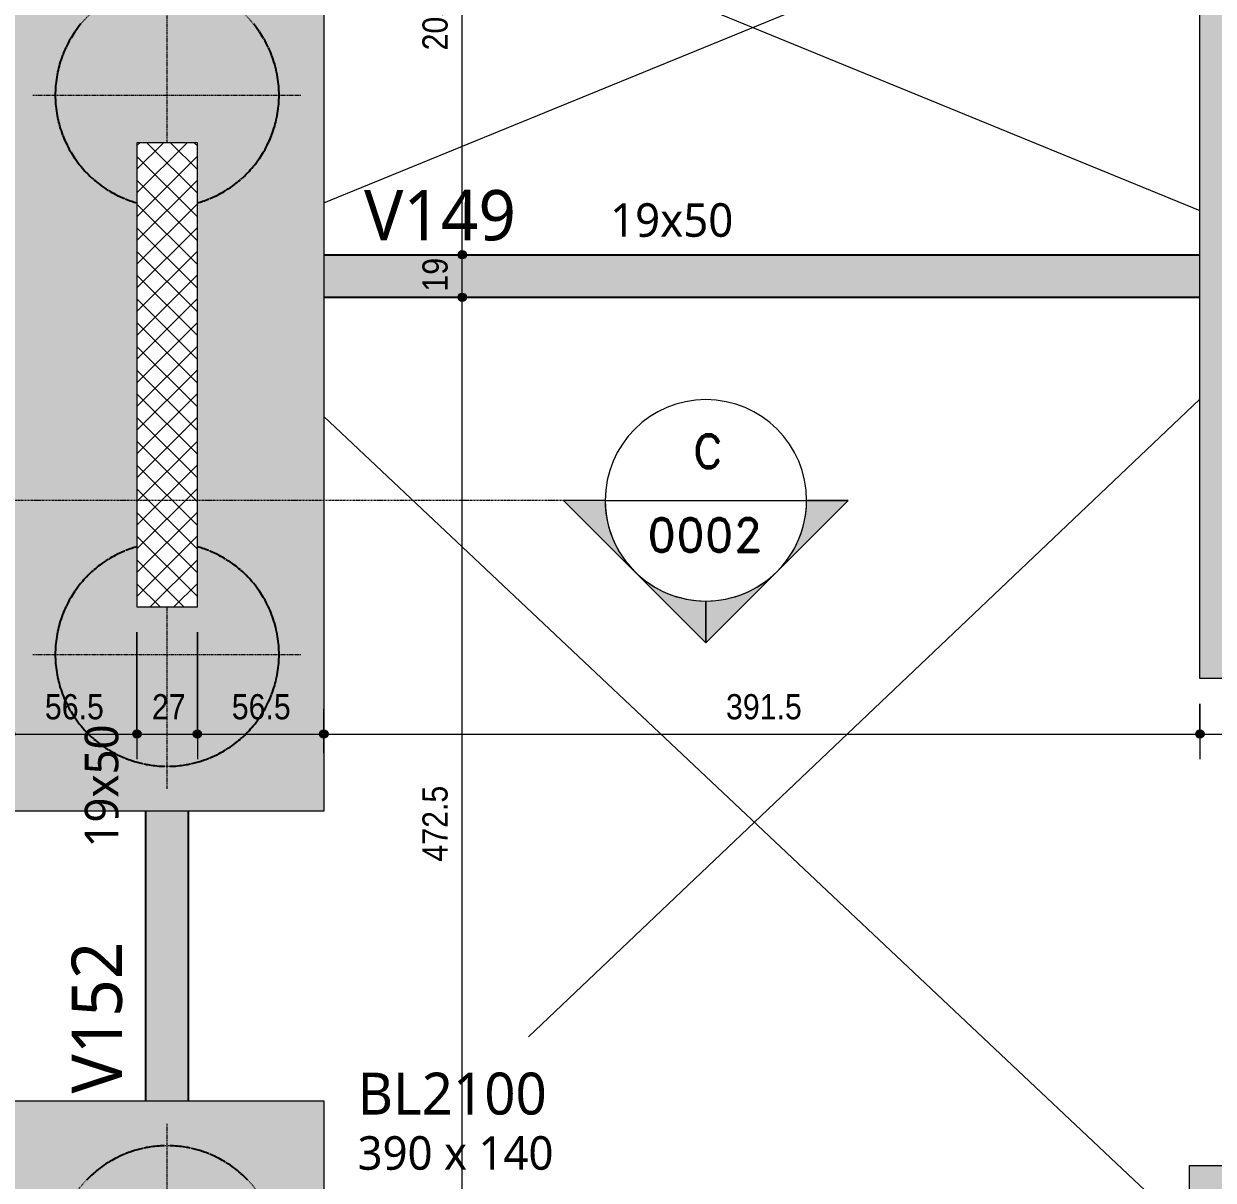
# Model space of a CAD drawing. Extents: x -2131 to 52870, y -3196 to 88043.
# Drawn here: x 44632 to 45164, y -646 to -129 of the extents above; entities that cross this region are included whole.
import ezdxf

# ---------------------------------------------------------------- set-up
doc = ezdxf.new("R2010")
doc.units = 0
for name, pattern in [('Centro de 6 mm', [1.32, 0.6, -0.24, 0.24, -0.24]), ('Hidden', [0.714375, 0.47625, -0.238125]), ('Traço', [0.635, 0.3175, -0.3175])]:
    doc.linetypes.add(name, pattern=pattern)
for name, color, linetype, lineweight in [('A-ANNO-DIMS', 7, 'Continuous', 9), ('A-ANNO-DIMS-75', 7, 'Continuous', 9), ('A-DETL-GENF', 7, 'Continuous', 18), ('G-ANNO-SYMB', 7, 'Continuous', 9), ('S-BEAM', 7, 'Continuous', 25), ('S-BEAM-IDEN', 7, 'Continuous', 9), ('S-FNDN', 7, 'Continuous', 25), ('S-FNDN-HDLN', 7, 'Traço', 18), ('S-FNDN-IDEN', 7, 'Continuous', 9)]:
    doc.layers.add(name, color=color, linetype=linetype, lineweight=lineweight)
doc.layers.add('A-DETL', color=7, linetype='Continuous', lineweight=18, true_color=0x00a600)
doc.styles.add('Fira Sans_3', font='', dxfattribs={"width": 0.9, "height": 11.25})
doc.styles.add('Gadugi', font='gadugi.ttf', dxfattribs={"height": 15})
doc.styles.add('Gadugi_6', font='gadugi.ttf', dxfattribs={"height": 22.5})
doc.styles.add('Gadugi_8', font='gadugi.ttf', dxfattribs={"height": 18.75})
doc.styles.add('RomanD', font='romand__.ttf', dxfattribs={"height": 15})
doc.styles.get('Fira Sans_3').set_extended_font_data('Fira Sans')
doc.dimstyles.new('PED_1_5mm_ESQ_3', dxfattribs={"dimscale": 30.48, "dimtxt": 15.344768, "dimasz": 0.492126, "dimexe": 0.369094, "dimexo": 0.369094, "dimgap": 0.073819, "dimtad": 1, "dimdec": 1, "dimrnd": 0.5, "dimdsep": 46, "dimtxsty": 'Fira Sans_3', "dimblk1": 'DOTSMALL', "dimblk2": 'DOTSMALL', "dimsah": 1, "dimcen": 0.09, "dimdle": 0.369094, "dimazin": 0, "dimtfac": 1, "dimtdec": 4, "dimtix": 1, "dimtmove": 0, "dimatfit": 3, "dimfxl": 1, "dimtvp": 1, "dimtolj": 1, "dimtzin": 0, "dimarcsym": 2})
doc.dimstyles.new('PED_1_5mm_ESQ_7', dxfattribs={"dimscale": 30.48, "dimtxt": 15.344768, "dimasz": 0.492126, "dimexe": 0.369094, "dimexo": 0.369094, "dimgap": 0.073819, "dimtad": 1, "dimdec": 1, "dimrnd": 0.5, "dimdsep": 46, "dimtxsty": 'Fira Sans_3', "dimblk1": 'DOTSMALL', "dimblk2": 'DOTSMALL', "dimsah": 1, "dimcen": 0.09, "dimdle": 0.369094, "dimazin": 0, "dimtfac": 1, "dimtdec": 4, "dimtix": 1, "dimtmove": 0, "dimatfit": 3, "dimfxl": 1, "dimtvp": 1, "dimtolj": 1, "dimtzin": 0, "dimarcsym": 2})

# ---------------------------------------------------------------- blocks, each defined once
blk = doc.blocks.new('PED_BLRET-2EST_R01_2019 - 390x140x190-3763700-PL C 001 - FORMA DO TÉRREO')
at = {"layer": 'S-FNDN', "linetype": 'Hidden', "lineweight": 18}
for p, q in [((-130, 60), (-130, -60)), ((120, 60), (120, -60)), ((-190, 0), (-108.75, 0)), ((98.75, 0), (180, 0))]:
    blk.add_line(p, q, dxfattribs=at)
at = {"layer": 'S-FNDN-HDLN'}
for centre, start, end in [((-130, 0), 15.7107, 344.2893), ((120, 0), 360, 164.2893), ((120, 0), 195.7107, 360)]:
    blk.add_arc(centre, 50, start, end, dxfattribs=at)
blk = doc.blocks.new('PED_BLRET-2EST_R01_2019 - 390x140x190-V27-PL C 001 - FORMA DO TÉRREO')
at = {"layer": 'S-FNDN', "linetype": 'Hidden', "lineweight": 18}
for p, q in [((-130, 60), (-130, 47)), ((120, 60), (120, -60)), ((-190, 0), (-156.73, 0)), ((105.73, 0), (180, 0)), ((-130, -12), (-130, -60))]:
    blk.add_line(p, q, dxfattribs=at)
at = {"layer": 'S-FNDN-HDLN'}
for centre, start, end in [((-130, 0), 70.5957, 109.4043), ((120, 0), 360, 166.0644), ((-130, 0), 122.3583, 346.0644), ((-130, 0), 13.9356, 49.6923), ((120, 0), 193.9356, 360)]:
    blk.add_arc(centre, 50, start, end, dxfattribs=at)
blk = doc.blocks.new('Corte - M_Cabeça do corte - Preenchida-2060824-PL C 001 - FORMA DO TÉRREO')
at = {"layer": 'G-ANNO-SYMB'}
h = blk.add_hatch(color=256, dxfattribs=at)
edge = h.paths.add_edge_path(flags=0)
edge.add_line((-0.6, 0.8485), (-0.6, 0.6))
edge.add_arc((-0.6, 0), 0.6, 90, 135)
edge.add_line((-1.0243, 0.4243), (-0.6, 0.8485))
h = blk.add_hatch(color=256, dxfattribs=at)
edge = h.paths.add_edge_path(flags=0)
edge.add_line((-0.6, 0.8485), (-0.1757, 0.4243))
edge.add_arc((-0.6, 0), 0.6, 45, 90)
edge.add_line((-0.6, 0.6), (-0.6, 0.8485))
h = blk.add_hatch(color=256, dxfattribs=at)
edge = h.paths.add_edge_path(flags=0)
edge.add_line((-1.4485, 0), (-1.0243, 0.4243))
edge.add_arc((-0.6, 0), 0.6, 135, 180)
edge.add_line((-1.2, 0), (-1.4485, 0))
h = blk.add_hatch(color=256, dxfattribs=at)
edge = h.paths.add_edge_path(flags=0)
edge.add_line((0.2485, 0), (0, 0))
edge.add_arc((-0.6, 0), 0.6, 360, 405)
edge.add_line((-0.1757, 0.4243), (0.2485, 0))
for p, q in [((-0.6, 0.8485), (-1.4485, 0)), ((-0.6, 0.8485), (-1.0243, 0.4243)), ((-0.6, 0.8485), (0.2485, 0)), ((-0.6, 0.6), (-0.6, 0.8485)), ((-0.6, 0.8485), (-0.6, 0.6)), ((-0.1757, 0.4243), (-0.6, 0.8485)), ((-1.0243, 0.4243), (-1.4485, 0)), ((0.2485, 0), (-0.1757, 0.4243)), ((-1.4485, 0), (-1.2, 0)), ((0, 0), (0.2485, 0)), ((-1.2, 0), (-1.4485, 0)), ((0, 0), (0.2485, 0))]:
    blk.add_line(p, q, dxfattribs=at)
for start, end in [(360, 180), (90, 135), (45, 90), (135, 180), (360, 45), (180, 360)]:
    blk.add_arc((-0.6, 0), 0.6, start, end, dxfattribs=at)
blk = doc.blocks.new('DIMBLOCK352-PL C 001 - FORMA DO TÉRREO')
at = {"layer": 'A-ANNO-DIMS-75', "transparency": 16777216}
h = blk.add_hatch(color=256, dxfattribs=at)
edge = h.paths.add_edge_path(flags=0)
edge.add_arc((44626.19, -446.19), 1.88, 0, 360)
h = blk.add_hatch(color=256, dxfattribs=at)
edge = h.paths.add_edge_path(flags=0)
edge.add_arc((44682.69, -446.19), 1.88, 0, 360)
for p, q in [((44682.69, -400.63), (44682.69, -457.44)), ((44682.69, -446.19), (44682.69, -400.63)), ((44626.19, -454.79), (44626.19, -434.94)), ((44626.19, -446.19), (44682.69, -446.19)), ((44626.19, -446.19), (44626.19, -454.79))]:
    blk.add_line(p, q, dxfattribs=at)
for centre in [(44626.19, -446.19), (44682.69, -446.19)]:
    blk.add_circle(centre, 1.88, dxfattribs=at)
at = {"layer": 'A-ANNO-DIMS-75', "color": 0, "transparency": 16777216, "insert": (44641.56, -428.36), "char_height": 11.25, "width": 30.9256, "attachment_point": 1, "line_spacing_factor": 1.049215, "style": 'Fira Sans_3'}
blk.add_mtext('56.5', dxfattribs=at)
blk = doc.blocks.new('_DotSmall')
at = {"color": 0, "linetype": 'ByBlock', "const_width": 0.5}
blk.add_lwpolyline([(-0.0625, 0, 1), (0.0625, 0, 1)], format="xyb", close=True, dxfattribs=at)
blk = doc.blocks.new('DIMBLOCK353-PL C 001 - FORMA DO TÉRREO')
at = {"layer": 'A-ANNO-DIMS-75', "transparency": 16777216}
h = blk.add_hatch(color=256, dxfattribs=at)
edge = h.paths.add_edge_path(flags=0)
edge.add_arc((44682.69, -446.19), 1.88, 0, 360)
h = blk.add_hatch(color=256, dxfattribs=at)
edge = h.paths.add_edge_path(flags=0)
edge.add_arc((44709.69, -446.19), 1.88, 0, 360)
for p, q in [((44682.69, -400.63), (44682.69, -457.44)), ((44682.69, -446.19), (44682.69, -400.63)), ((44709.69, -400.63), (44709.69, -457.44)), ((44709.69, -446.19), (44709.69, -400.63)), ((44682.69, -446.19), (44709.69, -446.19))]:
    blk.add_line(p, q, dxfattribs=at)
for centre in [(44682.69, -446.19), (44709.69, -446.19)]:
    blk.add_circle(centre, 1.88, dxfattribs=at)
at = {"layer": 'A-ANNO-DIMS-75', "color": 0, "transparency": 16777216, "insert": (44689.4, -428.36), "char_height": 11.25, "width": 16.2891, "attachment_point": 1, "line_spacing_factor": 1.049215, "style": 'Fira Sans_3'}
blk.add_mtext('27', dxfattribs=at)
blk = doc.blocks.new('DIMBLOCK354-PL C 001 - FORMA DO TÉRREO')
at = {"layer": 'A-ANNO-DIMS-75', "transparency": 16777216}
h = blk.add_hatch(color=256, dxfattribs=at)
edge = h.paths.add_edge_path(flags=0)
edge.add_arc((44709.69, -446.19), 1.88, 0, 360)
h = blk.add_hatch(color=256, dxfattribs=at)
edge = h.paths.add_edge_path(flags=0)
edge.add_arc((44766.19, -446.19), 1.88, 0, 360)
for p, q in [((44709.69, -400.63), (44709.69, -457.44)), ((44709.69, -446.19), (44709.69, -400.63)), ((44766.19, -454.79), (44766.19, -434.94)), ((44709.69, -446.19), (44766.19, -446.19)), ((44766.19, -446.19), (44766.19, -454.79))]:
    blk.add_line(p, q, dxfattribs=at)
for centre in [(44709.69, -446.19), (44766.19, -446.19)]:
    blk.add_circle(centre, 1.88, dxfattribs=at)
at = {"layer": 'A-ANNO-DIMS-75', "color": 0, "transparency": 16777216, "insert": (44725.06, -428.36), "char_height": 11.25, "width": 30.9256, "attachment_point": 1, "line_spacing_factor": 1.049215, "style": 'Fira Sans_3'}
blk.add_mtext('56.5', dxfattribs=at)
blk = doc.blocks.new('DIMBLOCK355-PL C 001 - FORMA DO TÉRREO')
at = {"layer": 'A-ANNO-DIMS-75', "transparency": 16777216}
h = blk.add_hatch(color=256, dxfattribs=at)
edge = h.paths.add_edge_path(flags=0)
edge.add_arc((44766.19, -446.19), 1.88, 0, 360)
h = blk.add_hatch(color=256, dxfattribs=at)
edge = h.paths.add_edge_path(flags=0)
edge.add_arc((45157.69, -446.19), 1.88, 0, 360)
for p, q in [((44766.19, -454.79), (44766.19, -434.94)), ((45157.69, -432.63), (45157.69, -457.44)), ((45157.69, -446.19), (45157.69, -432.63)), ((44766.19, -446.19), (45157.69, -446.19)), ((44766.19, -446.19), (44766.19, -454.79))]:
    blk.add_line(p, q, dxfattribs=at)
for centre in [(44766.19, -446.19), (45157.69, -446.19)]:
    blk.add_circle(centre, 1.88, dxfattribs=at)
at = {"layer": 'A-ANNO-DIMS-75', "color": 0, "transparency": 16777216, "insert": (44945.91, -428.36), "char_height": 11.25, "width": 38.48, "attachment_point": 1, "line_spacing_factor": 1.049215, "style": 'Fira Sans_3'}
blk.add_mtext('391.5', dxfattribs=at)
blk = doc.blocks.new('DIMBLOCK356-PL C 001 - FORMA DO TÉRREO')
at = {"layer": 'A-ANNO-DIMS-75', "transparency": 16777216}
h = blk.add_hatch(color=256, dxfattribs=at)
edge = h.paths.add_edge_path(flags=0)
edge.add_arc((45157.69, -446.19), 1.88, 0, 360)
h = blk.add_hatch(color=256, dxfattribs=at)
edge = h.paths.add_edge_path(flags=0)
edge.add_arc((45210.69, -446.19), 1.88, 0, 360)
for p, q in [((45157.69, -432.63), (45157.69, -457.44)), ((45157.69, -446.19), (45157.69, -432.63)), ((45210.69, -454.79), (45210.69, -434.94)), ((45157.69, -446.19), (45210.69, -446.19)), ((45210.69, -446.19), (45210.69, -454.79))]:
    blk.add_line(p, q, dxfattribs=at)
for centre in [(45157.69, -446.19), (45210.69, -446.19)]:
    blk.add_circle(centre, 1.88, dxfattribs=at)
at = {"layer": 'A-ANNO-DIMS-75', "color": 0, "transparency": 16777216, "insert": (45176.91, -428.36), "char_height": 11.25, "width": 17.4694, "attachment_point": 1, "line_spacing_factor": 1.049215, "style": 'Fira Sans_3'}
blk.add_mtext('53', dxfattribs=at)
blk = doc.blocks.new('DIMBLOCK503-PL C 001 - FORMA DO TÉRREO')
at = {"layer": 'A-ANNO-DIMS-75', "transparency": 16777216}
h = blk.add_hatch(color=256, dxfattribs=at)
edge = h.paths.add_edge_path(flags=0)
edge.add_arc((44828.08, -250.95), 1.88, 0, 360)
h = blk.add_hatch(color=256, dxfattribs=at)
edge = h.paths.add_edge_path(flags=0)
edge.add_arc((44828.08, -723.38), 1.88, 0, 360)
for p, q in [((44836.68, -250.95), (44816.83, -250.95)), ((44828.08, -723.38), (44828.08, -250.95)), ((44828.08, -250.95), (44836.68, -250.95)), ((44836.68, -723.38), (44816.83, -723.38)), ((44828.08, -723.38), (44836.68, -723.38))]:
    blk.add_line(p, q, dxfattribs=at)
for centre in [(44828.08, -250.95), (44828.08, -723.38)]:
    blk.add_circle(centre, 1.88, dxfattribs=at)
at = {"layer": 'A-ANNO-DIMS-75', "color": 0, "transparency": 16777216, "insert": (44810.26, -503.2), "char_height": 11.25, "width": 38.48, "attachment_point": 1, "rotation": 90, "line_spacing_factor": 1.049215, "style": 'Fira Sans_3'}
blk.add_mtext('472.5', dxfattribs=at)
blk = doc.blocks.new('DIMBLOCK504-PL C 001 - FORMA DO TÉRREO')
at = {"layer": 'A-ANNO-DIMS-75', "transparency": 16777216}
h = blk.add_hatch(color=256, dxfattribs=at)
edge = h.paths.add_edge_path(flags=0)
edge.add_arc((44828.08, -231.95), 1.88, 0, 360)
h = blk.add_hatch(color=256, dxfattribs=at)
edge = h.paths.add_edge_path(flags=0)
edge.add_arc((44828.08, -250.95), 1.88, 0, 360)
for p, q in [((44836.68, -231.95), (44816.83, -231.95)), ((44828.08, -250.95), (44828.08, -231.95)), ((44828.08, -231.95), (44836.68, -231.95)), ((44836.68, -250.95), (44816.83, -250.95)), ((44828.08, -250.95), (44836.68, -250.95))]:
    blk.add_line(p, q, dxfattribs=at)
for centre in [(44828.08, -231.95), (44828.08, -250.95)]:
    blk.add_circle(centre, 1.88, dxfattribs=at)
at = {"layer": 'A-ANNO-DIMS-75', "color": 0, "transparency": 16777216, "insert": (44810.26, -248.43), "char_height": 11.25, "width": 16.7612, "attachment_point": 1, "rotation": 90, "line_spacing_factor": 1.049215, "style": 'Fira Sans_3'}
blk.add_mtext('19', dxfattribs=at)
blk = doc.blocks.new('DIMBLOCK505-PL C 001 - FORMA DO TÉRREO')
at = {"layer": 'A-ANNO-DIMS-75', "transparency": 16777216}
h = blk.add_hatch(color=256, dxfattribs=at)
edge = h.paths.add_edge_path(flags=0)
edge.add_arc((44828.08, -26.88), 1.88, 0, 360)
h = blk.add_hatch(color=256, dxfattribs=at)
edge = h.paths.add_edge_path(flags=0)
edge.add_arc((44828.08, -231.95), 1.88, 0, 360)
for p, q in [((44828.08, -231.95), (44828.08, -15.63)), ((44836.68, -26.88), (44816.83, -26.88)), ((44828.08, -26.88), (44836.68, -26.88)), ((44836.68, -231.95), (44816.83, -231.95)), ((44828.08, -231.95), (44836.68, -231.95))]:
    blk.add_line(p, q, dxfattribs=at)
for centre in [(44828.08, -26.88), (44828.08, -231.95)]:
    blk.add_circle(centre, 1.88, dxfattribs=at)
at = {"layer": 'A-ANNO-DIMS-75', "color": 0, "transparency": 16777216, "insert": (44810.26, -140.63), "char_height": 11.25, "width": 26.9124, "attachment_point": 1, "rotation": 90, "line_spacing_factor": 1.049215, "style": 'Fira Sans_3'}
blk.add_mtext('205', dxfattribs=at)

msp = doc.modelspace()

# ---------------------------------------------------------------- hatches: boundary and pattern name
at = {"layer": 'A-DETL-GENF', "true_color": 0x0000ff}
h = msp.add_hatch(dxfattribs=at)
h.set_pattern_fill('FP_9', color=5, style=0, pattern_type=2)
h.set_pattern_definition([(45, (44240.043, 0), (-5.3033, 5.3033), []), (135, (44240.043, 0), (-5.3033, -5.3033), [])])
h.paths.add_polyline_path([(44682.691, -389.381), (44709.691, -389.381), (44709.691, -181.881), (44682.691, -181.881), (44682.691, -371.718)], flags=0)
at = {"layer": 'S-BEAM', "true_color": 0xf09862}
for points in [[(44990.691, -250.949), (45157.688, -250.949), (45157.688, -231.949), (44766.191, -231.949), (44766.191, -250.949), (44943.978, -250.949)], [(44686.68, -610.215), (44705.68, -610.215), (44705.68, -480.631), (44686.68, -480.631), (44686.68, -562.016)]]:
    msp.add_hatch(color=21, dxfattribs=at).paths.add_polyline_path(points, flags=0)
at = {"layer": 'S-FNDN', "true_color": 0xf09862}
h = msp.add_hatch(color=21, dxfattribs=at)
h.paths.add_polyline_path([(44626.191, -480.631), (44766.191, -480.631), (44766.191, -90.631), (44626.191, -90.631), (44626.191, -451.082)], flags=0)
h.paths.add_polyline_path([(44696.191, -460.631), (44688.369, -460.015), (44680.74, -458.184), (44673.491, -455.181), (44666.801, -451.082), (44660.835, -445.986), (44655.74, -440.02), (44651.64, -433.33), (44648.638, -426.082), (44646.806, -418.452), (44646.191, -410.631), (44646.806, -402.809), (44648.638, -395.18), (44651.64, -387.931), (44655.74, -381.241), (44660.835, -375.275), (44666.801, -370.18), (44673.491, -366.08), (44680.74, -363.078), (44682.691, -362.61), (44682.691, -208.652), (44680.74, -208.184), (44673.491, -205.181), (44666.801, -201.082), (44660.835, -195.986), (44655.74, -190.02), (44651.64, -183.33), (44648.638, -176.082), (44646.806, -168.452), (44646.191, -160.631), (44646.806, -152.809), (44648.638, -145.18), (44651.64, -137.931), (44655.74, -131.241), (44660.835, -125.275), (44666.801, -120.18), (44673.491, -116.08), (44680.74, -113.078), (44688.369, -111.246), (44696.191, -110.631), (44704.012, -111.246), (44711.642, -113.078), (44718.89, -116.08), (44725.58, -120.18), (44731.546, -125.275), (44736.642, -131.241), (44740.741, -137.931), (44743.744, -145.18), (44745.575, -152.809), (44746.191, -160.631), (44745.575, -168.452), (44743.744, -176.082), (44740.741, -183.33), (44736.642, -190.02), (44731.546, -195.986), (44725.58, -201.082), (44718.89, -205.181), (44711.642, -208.184), (44709.691, -208.652), (44709.691, -362.61), (44711.642, -363.078), (44718.89, -366.08), (44725.58, -370.18), (44731.546, -375.275), (44736.642, -381.241), (44740.741, -387.931), (44743.744, -395.18), (44745.575, -402.809), (44746.191, -410.631), (44745.575, -418.452), (44743.744, -426.082), (44740.741, -433.33), (44736.642, -440.02), (44731.546, -445.986), (44725.58, -451.082), (44718.89, -455.181), (44711.642, -458.184), (44704.012, -460.015)], flags=0)
h = msp.add_hatch(color=21, dxfattribs=at)
h.paths.add_polyline_path([(45157.688, -421.381), (45277.688, -421.381), (45277.688, -101.381), (45157.688, -101.381), (45157.688, -396.022)], flags=0)
h.paths.add_polyline_path([(45217.688, -401.381), (45210.742, -400.773), (45204.008, -398.968), (45197.688, -396.022), (45191.977, -392.023), (45187.047, -387.092), (45183.047, -381.381), (45180.101, -375.062), (45178.296, -368.327), (45177.688, -361.381), (45178.296, -354.435), (45180.101, -347.7), (45183.047, -341.381), (45187.047, -335.669), (45191.977, -330.739), (45197.688, -326.74), (45204.008, -323.793), (45205.688, -323.343), (45205.688, -199.419), (45204.008, -198.968), (45197.688, -196.022), (45191.977, -192.023), (45187.047, -187.092), (45183.047, -181.381), (45180.101, -175.062), (45178.296, -168.327), (45177.688, -161.381), (45178.296, -154.435), (45180.101, -147.7), (45183.047, -141.381), (45187.047, -135.669), (45191.977, -130.739), (45197.688, -126.74), (45204.008, -123.793), (45210.742, -121.988), (45217.688, -121.381), (45224.634, -121.988), (45231.369, -123.793), (45237.688, -126.74), (45243.4, -130.739), (45248.33, -135.669), (45252.329, -141.381), (45255.276, -147.7), (45257.081, -154.435), (45257.688, -161.381), (45257.081, -168.327), (45255.276, -175.062), (45252.329, -181.381), (45248.33, -187.092), (45243.4, -192.023), (45237.688, -196.022), (45231.369, -198.968), (45229.688, -199.419), (45229.688, -323.343), (45231.369, -323.793), (45237.688, -326.74), (45243.4, -330.739), (45248.33, -335.669), (45252.329, -341.381), (45255.276, -347.7), (45257.081, -354.435), (45257.688, -361.381), (45257.081, -368.327), (45255.276, -375.062), (45252.329, -381.381), (45248.33, -387.092), (45243.4, -392.023), (45237.688, -396.022), (45231.369, -398.968), (45224.634, -400.773)], flags=0)
for points in [[(44709.691, -208.652), (44711.642, -208.184), (44718.89, -205.181), (44725.58, -201.082), (44731.546, -195.986), (44736.642, -190.02), (44740.741, -183.33), (44743.744, -176.082), (44745.575, -168.452), (44746.191, -160.631), (44745.575, -152.809), (44743.744, -145.18), (44740.741, -137.931), (44736.642, -131.241), (44731.546, -125.275), (44725.58, -120.18), (44718.89, -116.08), (44711.642, -113.078), (44704.012, -111.246), (44696.191, -110.631), (44688.369, -111.246), (44680.74, -113.078), (44673.491, -116.08), (44666.801, -120.18), (44660.835, -125.275), (44655.74, -131.241), (44651.64, -137.931), (44648.638, -145.18), (44646.806, -152.809), (44646.191, -160.631), (44646.806, -168.452), (44648.638, -176.082), (44651.64, -183.33), (44655.74, -190.02), (44660.835, -195.986), (44666.801, -201.082), (44673.491, -205.181), (44680.74, -208.184), (44682.691, -208.652), (44682.691, -181.881), (44709.691, -181.881), (44709.691, -208.493)], [(44696.191, -460.631), (44704.012, -460.015), (44711.642, -458.184), (44718.89, -455.181), (44725.58, -451.082), (44731.546, -445.986), (44736.642, -440.02), (44740.741, -433.33), (44743.744, -426.082), (44745.575, -418.452), (44746.191, -410.631), (44745.575, -402.809), (44743.744, -395.18), (44740.741, -387.931), (44736.642, -381.241), (44731.546, -375.275), (44725.58, -370.18), (44718.89, -366.08), (44711.642, -363.078), (44709.691, -362.61), (44709.691, -389.381), (44682.691, -389.381), (44682.691, -362.61), (44680.74, -363.078), (44673.491, -366.08), (44666.801, -370.18), (44660.835, -375.275), (44655.74, -381.241), (44651.64, -387.931), (44648.638, -395.18), (44646.806, -402.809), (44646.191, -410.631), (44646.806, -418.452), (44648.638, -426.082), (44651.64, -433.33), (44655.74, -440.02), (44660.835, -445.986), (44666.801, -451.082), (44673.491, -455.181), (44680.74, -458.184), (44688.369, -460.015)], [(44708.191, -728.596), (44711.642, -727.768), (44718.89, -724.765), (44725.58, -720.666), (44731.546, -715.57), (44736.642, -709.604), (44740.741, -702.915), (44743.744, -695.666), (44745.575, -688.037), (44746.191, -680.215), (44745.575, -672.393), (44743.744, -664.764), (44740.741, -657.516), (44736.642, -650.826), (44731.546, -644.86), (44725.58, -639.764), (44718.89, -635.665), (44711.642, -632.662), (44704.012, -630.831), (44696.191, -630.215), (44688.369, -630.831), (44680.74, -632.662), (44673.491, -635.665), (44666.801, -639.764), (44660.835, -644.86), (44655.74, -650.826), (44651.64, -657.516), (44648.638, -664.764), (44646.806, -672.393), (44646.191, -680.215), (44646.806, -688.037), (44648.638, -695.666), (44651.64, -702.915), (44655.74, -709.604), (44660.835, -715.57), (44666.801, -720.666), (44673.491, -724.765), (44680.74, -727.768), (44684.191, -728.596), (44684.191, -694.481), (44708.191, -694.481), (44708.191, -728.242)]]:
    msp.add_hatch(color=21, dxfattribs=at).paths.add_polyline_path(points, flags=0)
h = msp.add_hatch(color=21, dxfattribs=at)
h.paths.add_polyline_path([(44626.191, -1000.215), (44766.191, -1000.215), (44766.191, -610.215), (44626.191, -610.215), (44626.191, -980.215)], flags=0)
h.paths.add_polyline_path([(44696.191, -980.215), (44688.369, -979.599), (44680.74, -977.768), (44673.491, -974.765), (44666.801, -970.666), (44660.835, -965.57), (44655.74, -959.604), (44654.113, -956.949), (44649.191, -956.949), (44649.191, -947.001), (44648.638, -945.666), (44646.806, -938.037), (44646.191, -930.215), (44646.806, -922.393), (44648.638, -914.764), (44649.191, -913.43), (44649.191, -897.949), (44658.196, -897.949), (44660.835, -894.86), (44666.801, -889.764), (44673.491, -885.665), (44680.74, -882.662), (44684.191, -881.834), (44684.191, -728.596), (44680.74, -727.768), (44673.491, -724.765), (44666.801, -720.666), (44660.835, -715.57), (44655.74, -709.604), (44651.64, -702.915), (44648.638, -695.666), (44646.806, -688.037), (44646.191, -680.215), (44646.806, -672.393), (44648.638, -664.764), (44651.64, -657.516), (44655.74, -650.826), (44660.835, -644.86), (44666.801, -639.764), (44673.491, -635.665), (44680.74, -632.662), (44688.369, -630.831), (44696.191, -630.215), (44704.012, -630.831), (44711.642, -632.662), (44718.89, -635.665), (44725.58, -639.764), (44731.546, -644.86), (44736.642, -650.826), (44740.741, -657.516), (44743.744, -664.764), (44745.575, -672.393), (44746.191, -680.215), (44745.575, -688.037), (44743.744, -695.666), (44740.741, -702.915), (44736.642, -709.604), (44731.546, -715.57), (44725.58, -720.666), (44718.89, -724.765), (44711.642, -727.768), (44708.191, -728.596), (44708.191, -881.834), (44711.642, -882.662), (44718.89, -885.665), (44725.58, -889.764), (44731.546, -894.86), (44736.642, -900.826), (44740.741, -907.516), (44743.744, -914.764), (44745.575, -922.393), (44746.191, -930.215), (44745.575, -938.037), (44743.744, -945.666), (44740.741, -952.915), (44736.642, -959.604), (44731.546, -965.57), (44725.58, -970.666), (44718.89, -974.765), (44711.642, -977.768), (44704.012, -979.599)], flags=0)
h = msp.add_hatch(color=21, dxfattribs=at)
h.paths.add_polyline_path([(45153.039, -994.014), (45283.039, -994.014), (45283.039, -639.014), (45153.039, -639.014), (45153.039, -971.576)], flags=0)
h.paths.add_polyline_path([(45218.039, -974.014), (45210.633, -973.4), (45203.428, -971.576), (45196.622, -968.59), (45190.4, -964.525), (45184.932, -959.491), (45182.953, -956.949), (45170.689, -956.949), (45170.689, -916.949), (45174.766, -916.949), (45175.109, -915.949), (45171.95, -915.949), (45171.95, -891.885), (45192.875, -891.885), (45196.622, -889.437), (45203.428, -886.452), (45205.7, -885.876), (45205.7, -747.151), (45203.428, -746.576), (45196.622, -743.59), (45190.4, -739.525), (45184.932, -734.491), (45180.367, -728.626), (45176.83, -722.09), (45174.416, -715.061), (45173.193, -707.73), (45173.193, -700.298), (45174.416, -692.967), (45176.83, -685.937), (45180.367, -679.401), (45184.932, -673.536), (45190.4, -668.502), (45196.622, -664.437), (45203.428, -661.452), (45210.633, -659.628), (45218.039, -659.014), (45225.446, -659.628), (45232.651, -661.452), (45239.457, -664.437), (45245.679, -668.502), (45251.147, -673.536), (45255.712, -679.401), (45259.249, -685.937), (45261.662, -692.967), (45262.886, -700.298), (45262.886, -707.73), (45261.662, -715.061), (45260.521, -718.385), (45265.45, -718.385), (45265.45, -742.317), (45241.406, -742.317), (45239.457, -743.59), (45232.651, -746.576), (45229.95, -747.259), (45229.95, -885.768), (45232.651, -886.452), (45239.457, -889.437), (45245.679, -893.502), (45251.147, -898.536), (45255.712, -904.401), (45259.249, -910.937), (45261.662, -917.967), (45262.886, -925.298), (45262.886, -932.73), (45261.662, -940.061), (45259.249, -947.09), (45255.712, -953.626), (45251.147, -959.491), (45245.679, -964.525), (45239.457, -968.59), (45232.651, -971.576), (45225.446, -973.4)], flags=0)

# ---------------------------------------------------------------- linework, layer by layer
at = {"layer": 'A-DETL', "color": 9, "true_color": 0xc0c0c0}
for p, q in [((44705.68, -26.881), (45157.688, -212.263)), ((44766.191, -208.823), (45027.458, -101.881)), ((44857.622, -581.479), (45157.688, -296.531)), ((44766.191, -304.195), (45153.039, -668.758))]:
    msp.add_line(p, q, dxfattribs=at)
at = {"layer": 'A-DETL', "color": 7}
for p, q in [((44709.691, -181.881), (44682.691, -181.881)), ((44682.691, -181.881), (44682.691, -389.381)), ((44709.691, -389.381), (44709.691, -181.881)), ((44682.691, -389.381), (44709.691, -389.381))]:
    msp.add_line(p, q, dxfattribs=at)
at = {"layer": 'G-ANNO-SYMB', "linetype": 'Centro de 6 mm'}
msp.add_line((44891.922, -341.744), (42235.271, -341.744), dxfattribs=at)
at = {"layer": 'G-ANNO-SYMB'}
msp.add_line((44891.922, -341.744), (44981.922, -341.744), dxfattribs=at)
at = {"layer": 'S-BEAM'}
for p, q in [((44766.191, -231.949), (45157.688, -231.949)), ((44766.191, -250.949), (45157.688, -250.949)), ((44686.68, -610.215), (44686.68, -480.631)), ((44705.68, -610.215), (44705.68, -480.631))]:
    msp.add_line(p, q, dxfattribs=at)
at = {"layer": 'S-FNDN', "lineweight": 18}
for p, q in [((44766.191, -90.631), (44766.191, -480.631)), ((45157.688, -421.381), (45157.688, -101.381)), ((45277.688, -421.381), (45157.688, -421.381)), ((44766.191, -480.631), (44626.191, -480.631)), ((44626.191, -610.215), (44766.191, -610.215)), ((44766.191, -610.215), (44766.191, -1000.215)), ((45153.039, -639.014), (45283.039, -639.014)), ((45153.039, -994.014), (45153.039, -639.014))]:
    msp.add_line(p, q, dxfattribs=at)
at = {"layer": 'S-FNDN'}
for centre, start, end in [((44696.191, -160.631), 145.52838, 149.57531), ((44696.191, -160.631), 140.50539, 145.4262), ((44696.191, -160.631), 34.5738, 39.49461), ((44696.191, -160.631), 30.42469, 34.47162), ((44696.191, -160.631), 149.78721, 154.67282), ((44696.191, -160.631), 25.32718, 30.21279), ((44696.191, -160.631), 159.05699, 163.92102), ((44696.191, -160.631), 154.78315, 158.87332), ((44696.191, -160.631), 21.12668, 25.21685), ((44696.191, -160.631), 16.07898, 20.94301), ((44696.191, -160.631), 164.04091, 168.15692), ((44696.191, -160.631), 11.84308, 15.95909), ((44696.191, -160.631), 168.31901, 173.17127), ((44696.191, -160.631), 6.82873, 11.68099), ((44696.191, -160.631), 177.57575, 182.42425), ((44696.191, -160.631), 173.30254, 177.43068), ((44696.191, -160.631), 2.56932, 6.69746), ((44696.191, -160.631), 357.57575, 2.42425), ((44696.191, -160.631), 182.56932, 186.69746), ((44696.191, -160.631), 353.30254, 357.43068), ((44696.191, -160.631), 186.82873, 191.68099), ((44696.191, -160.631), 348.31901, 353.17127), ((44696.191, -160.631), 191.84308, 195.95909), ((44696.191, -160.631), 196.07898, 200.94301), ((44696.191, -160.631), 339.05699, 343.92102), ((44696.191, -160.631), 344.04091, 348.15692), ((44696.191, -160.631), 201.12668, 205.21685), ((44696.191, -160.631), 334.78315, 338.87332), ((44696.191, -160.631), 205.32718, 210.21279), ((44696.191, -160.631), 210.42469, 214.47162), ((44696.191, -160.631), 325.52838, 329.57531), ((44696.191, -160.631), 329.78721, 334.67282), ((44696.191, -160.631), 214.5738, 219.49461), ((44696.191, -160.631), 320.50539, 325.4262), ((44696.191, -160.631), 219.745, 223.72404), ((44696.191, -160.631), 223.81921, 228.79653), ((44696.191, -160.631), 311.20347, 316.18079), ((44696.191, -160.631), 316.27596, 320.255), ((44696.191, -160.631), 229.10253, 232.97461), ((44696.191, -160.631), 233.06367, 238.13584), ((44696.191, -160.631), 301.86416, 306.93633), ((44696.191, -160.631), 307.02539, 310.89747), ((44696.191, -160.631), 238.52922, 242.22369), ((44696.191, -160.631), 242.30738, 247.55744), ((44696.191, -160.631), 248.10814, 251.47156), ((44696.191, -160.631), 288.52844, 291.89186), ((44696.191, -160.631), 292.44256, 297.69262), ((44696.191, -160.631), 297.77631, 301.47078), ((44696.191, -160.631), 251.5505, 254.3014), ((44696.191, -160.631), 285.6986, 288.4495), ((44696.191, -410.631), 117.77631, 121.47078), ((44696.191, -410.631), 112.44256, 117.69262), ((44696.191, -410.631), 108.52844, 111.89186), ((44696.191, -410.631), 105.6986, 108.4495), ((44696.191, -410.631), 71.5505, 74.3014), ((44696.191, -410.631), 68.10814, 71.47156), ((44696.191, -410.631), 62.30738, 67.55744), ((44696.191, -410.631), 58.52922, 62.22369), ((44696.191, -410.631), 127.02539, 130.89747), ((44696.191, -410.631), 121.86416, 126.93633), ((44696.191, -410.631), 53.06367, 58.13584), ((44696.191, -410.631), 49.10253, 52.97461), ((44696.191, -410.631), 136.27596, 140.255), ((44696.191, -410.631), 131.20347, 136.18079), ((44696.191, -410.631), 43.81921, 48.79653), ((44696.191, -410.631), 39.745, 43.72404), ((44696.191, -410.631), 145.52838, 149.57531), ((44696.191, -410.631), 140.50539, 145.4262), ((44696.191, -410.631), 34.5738, 39.49461), ((44696.191, -410.631), 30.42469, 34.47162), ((44696.191, -410.631), 149.78721, 154.67282), ((44696.191, -410.631), 25.32718, 30.21279), ((44696.191, -410.631), 159.05699, 163.92102), ((44696.191, -410.631), 154.78315, 158.87332), ((44696.191, -410.631), 21.12668, 25.21685), ((44696.191, -410.631), 16.07898, 20.94301), ((44696.191, -410.631), 164.04091, 168.15692), ((44696.191, -410.631), 11.84308, 15.95909), ((44696.191, -410.631), 168.31901, 173.17127), ((44696.191, -410.631), 6.82873, 11.68099), ((44696.191, -410.631), 177.57575, 182.42425), ((44696.191, -410.631), 173.30254, 177.43068), ((44696.191, -410.631), 2.56932, 6.69746), ((44696.191, -410.631), 357.57575, 2.42425), ((44696.191, -410.631), 182.56932, 186.69746), ((44696.191, -410.631), 353.30254, 357.43068), ((44696.191, -410.631), 186.82873, 191.68099), ((44696.191, -410.631), 348.31901, 353.17127), ((44696.191, -410.631), 191.84308, 195.95909), ((44696.191, -410.631), 196.07898, 200.94301), ((44696.191, -410.631), 339.05699, 343.92102), ((44696.191, -410.631), 344.04091, 348.15692), ((44696.191, -410.631), 201.12668, 205.21685), ((44696.191, -410.631), 334.78315, 338.87332), ((44696.191, -410.631), 205.32718, 210.21279), ((44696.191, -410.631), 329.78721, 334.67282), ((44696.191, -410.631), 210.42469, 214.47162), ((44696.191, -410.631), 214.5738, 219.49461), ((44696.191, -410.631), 320.50539, 325.4262), ((44696.191, -410.631), 325.52838, 329.57531), ((44696.191, -410.631), 219.745, 223.72404), ((44696.191, -410.631), 223.81921, 228.79653), ((44696.191, -410.631), 311.20347, 316.18079), ((44696.191, -410.631), 316.27596, 320.255), ((44696.191, -410.631), 229.10253, 232.97461), ((44696.191, -410.631), 233.06367, 238.13584), ((44696.191, -410.631), 301.86416, 306.93633), ((44696.191, -410.631), 307.02539, 310.89747), ((44696.191, -410.631), 238.52922, 242.22369), ((44696.191, -410.631), 242.30738, 247.55744), ((44696.191, -410.631), 248.10814, 251.47156), ((44696.191, -410.631), 288.52844, 291.89186), ((44696.191, -410.631), 292.44256, 297.69262), ((44696.191, -410.631), 297.77631, 301.47078), ((44696.191, -410.631), 251.5505, 257.22599), ((44696.191, -410.631), 258.14379, 260.71845), ((44696.191, -410.631), 260.79316, 268.62334), ((44696.191, -410.631), 271.37666, 279.20684), ((44696.191, -410.631), 279.28155, 281.85621), ((44696.191, -410.631), 282.77401, 288.4495), ((44696.191, -680.215), 102.77401, 108.4495), ((44696.191, -680.215), 99.28155, 101.85621), ((44696.191, -680.215), 91.37666, 99.20684), ((44696.191, -680.215), 80.79316, 88.62334), ((44696.191, -680.215), 78.14379, 80.71845), ((44696.191, -680.215), 71.5505, 77.22599), ((44696.191, -680.215), 121.86416, 126.93633), ((44696.191, -680.215), 117.77631, 121.47078), ((44696.191, -680.215), 112.44256, 117.69262), ((44696.191, -680.215), 108.52844, 111.89186), ((44696.191, -680.215), 68.10814, 71.47156), ((44696.191, -680.215), 62.30738, 67.55744), ((44696.191, -680.215), 58.52922, 62.22369), ((44696.191, -680.215), 53.06367, 58.13584), ((44696.191, -680.215), 131.20347, 136.18079), ((44696.191, -680.215), 127.02539, 130.89747), ((44696.191, -680.215), 49.10253, 52.97461), ((44696.191, -680.215), 43.81921, 48.79653)]:
    msp.add_arc(centre, 50, start, end, dxfattribs=at)

# ---------------------------------------------------------------- block references
at = {"layer": 'G-ANNO-SYMB', "xscale": 74.99999999999996, "yscale": 74.99999999999996, "zscale": 74.99999999999996, "rotation": 180}
msp.add_blockref('Corte - M_Cabeça do corte - Preenchida-2060824-PL C 001 - FORMA DO TÉRREO', (44891.922, -341.744), dxfattribs=at)
at = {"layer": 'S-FNDN', "linetype": 'Hidden', "lineweight": 18, "rotation": 89.99999999999984}
for name, p in [('PED_BLRET-2EST_R01_2019 - 390x140x190-3763700-PL C 001 - FORMA DO TÉRREO', (44696.191, -280.631)), ('PED_BLRET-2EST_R01_2019 - 390x140x190-V27-PL C 001 - FORMA DO TÉRREO', (44696.191, -800.215))]:
    msp.add_blockref(name, p, dxfattribs=at)

# ---------------------------------------------------------------- texts
at = {"layer": 'G-ANNO-SYMB', "char_height": 15, "attachment_point": 1, "style": 'RomanD'}
for s, insert, width in [('C', (44931.09, -312.309), 18.03797), ('0002', (44910.728, -349.727), 67.34175)]:
    msp.add_mtext(s, dxfattribs=dict(at, insert=insert, width=width))
at = {"layer": 'S-BEAM-IDEN', "attachment_point": 1}
for s, insert, char_height, width, style in [('V149', (44784.186, -203.041), 22.5, 87.18352, 'Gadugi_6'), ('19x50', (44894.132, -208.944), 15, 67.34175, 'Gadugi')]:
    msp.add_mtext(s, dxfattribs=dict(at, insert=insert, char_height=char_height, width=width, style=style))
at = {"layer": 'S-BEAM-IDEN', "attachment_point": 1, "rotation": 90}
for s, insert, char_height, width, style in [('19x50', (44659.371, -496.946), 15, 67.34175, 'Gadugi'), ('V152', (44653.468, -606.892), 22.5, 87.18352, 'Gadugi_6')]:
    msp.add_mtext(s, dxfattribs=dict(at, insert=insert, char_height=char_height, width=width, style=style))
at = {"layer": 'S-FNDN-IDEN', "color": 5, "true_color": 0x0000ff, "insert": (44781.28, -597.532), "char_height": 18.75, "width": 102.81642, "attachment_point": 1, "style": 'Gadugi_8'}
msp.add_mtext('BL2100', dxfattribs=at)
at = {"layer": 'S-FNDN-IDEN', "insert": (44781.28, -625.945), "char_height": 15, "width": 109.43034, "attachment_point": 1, "style": 'Gadugi'}
msp.add_mtext('390 x 140', dxfattribs=at)

# ---------------------------------------------------------------- dimensions: what is measured, and where the dimension line sits
at = {"layer": 'A-ANNO-DIMS'}
for base, p1, p2, override, picture, middle in [((44828.084, -26.881), (44825.432, -231.949), (44825.432, -26.881), {"dimpost": '<>', "dimfxl": 205.068721}, 'DIMBLOCK505-PL C 001 - FORMA DO TÉRREO', (44820.111, -129.415)), ((44828.084, -231.949), (44825.432, -250.949), (44825.432, -231.949), {"dimpost": '<>', "dimfxl": 19}, 'DIMBLOCK504-PL C 001 - FORMA DO TÉRREO', (44820.029, -241.449)), ((44828.084, -250.949), (44825.432, -723.381), (44825.432, -250.949), {"dimpost": '<>', "dimfxl": 472.431286}, 'DIMBLOCK503-PL C 001 - FORMA DO TÉRREO', (44820.111, -487.165))]:
    dim = msp.add_linear_dim(base=base, p1=p1, p2=p2, angle=90, dimstyle='PED_1_5mm_ESQ_7', override=override, dxfattribs=at)
    dim.commit()
    dim.dimension.update_dxf_attribs({"geometry": picture, "text_midpoint": middle})
for base, p1, p2, override, picture, middle in [((44682.691, -446.192), (44626.191, -443.541), (44682.691, -389.381), {"dimpost": '<>', "dimfxl": 78.265985}, 'DIMBLOCK352-PL C 001 - FORMA DO TÉRREO', (44654.441, -438.219)), ((44709.691, -446.192), (44682.691, -389.381), (44709.691, -389.381), {"dimpost": '<>', "dimfxl": 27}, 'DIMBLOCK353-PL C 001 - FORMA DO TÉRREO', (44696.191, -438.236)), ((44766.191, -446.192), (44709.691, -389.381), (44766.191, -443.541), {"dimpost": '<>', "dimfxl": 78.265985}, 'DIMBLOCK354-PL C 001 - FORMA DO TÉRREO', (44737.941, -438.219)), ((45157.688, -446.192), (44766.191, -443.541), (45157.688, -421.381), {"dimpost": '<>', "dimfxl": 392.124363}, 'DIMBLOCK355-PL C 001 - FORMA DO TÉRREO', (44961.94, -438.138)), ((45210.688, -446.192), (45157.688, -421.381), (45210.688, -443.541), {"dimpost": '<>', "dimfxl": 57.446195}, 'DIMBLOCK356-PL C 001 - FORMA DO TÉRREO', (45184.188, -438.219))]:
    dim = msp.add_linear_dim(base=base, p1=p1, p2=p2, dimstyle='PED_1_5mm_ESQ_3', override=override, dxfattribs=at)
    dim.commit()
    dim.dimension.update_dxf_attribs({"geometry": picture, "text_midpoint": middle})

doc.saveas('drawing.dxf')
